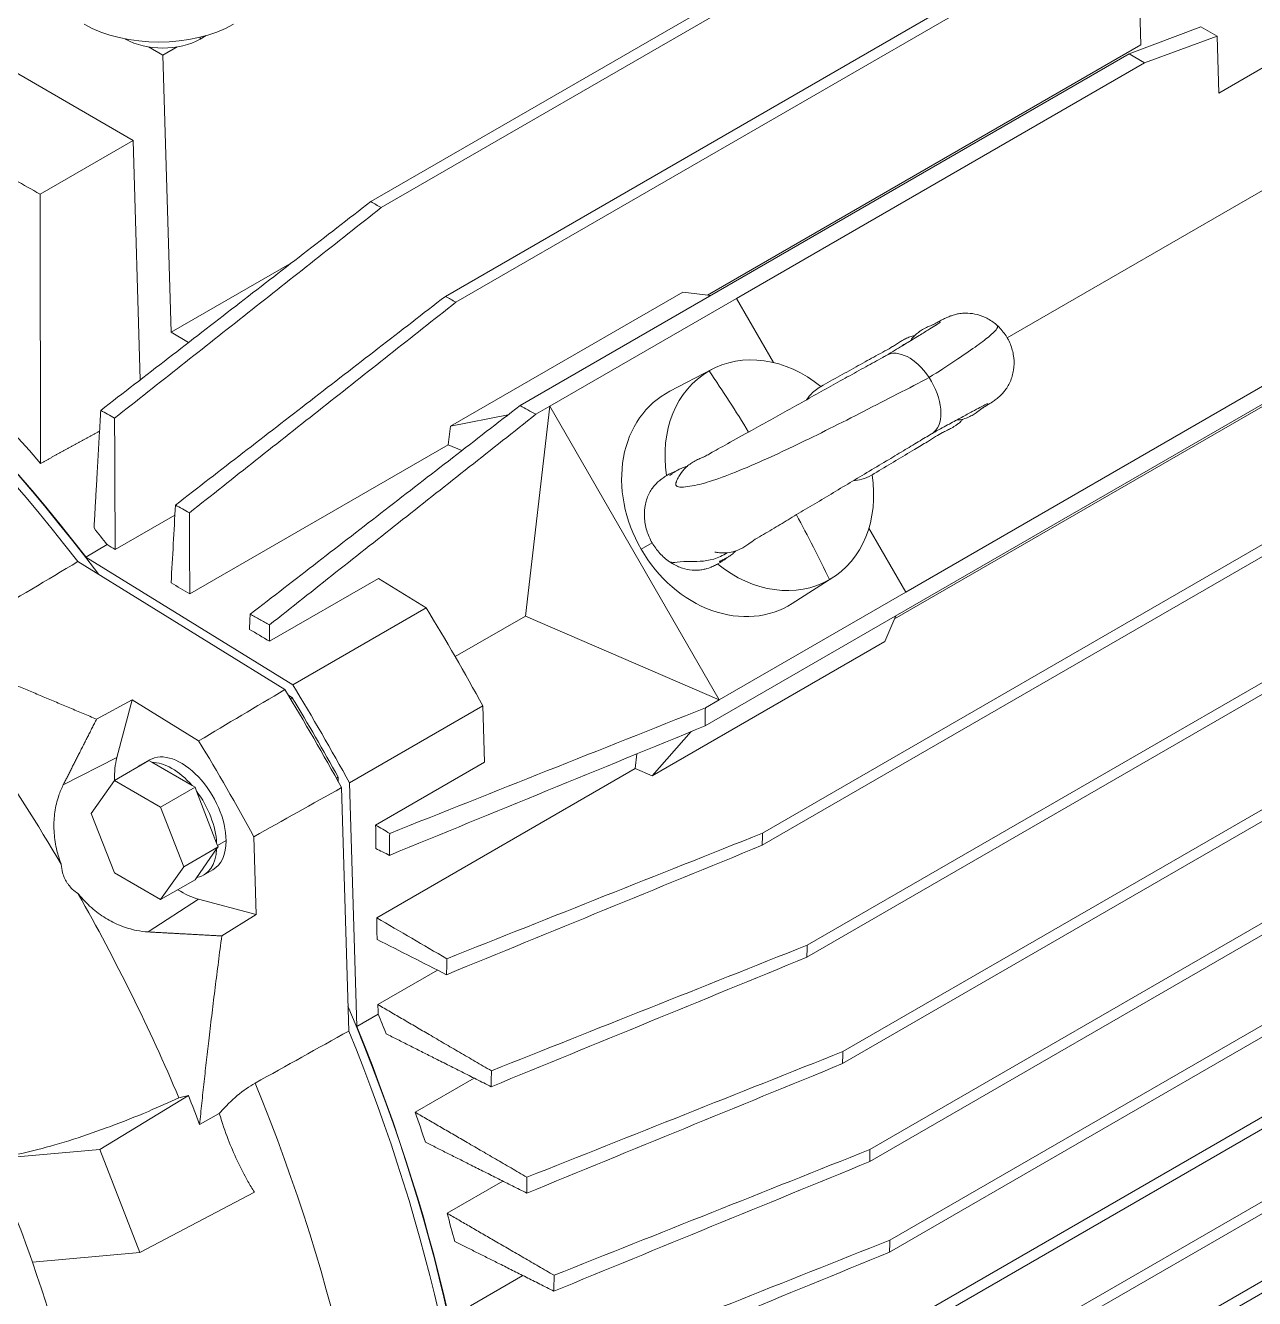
# Model space of a CAD drawing. Header units: millimetres. Extents: x -2122 to 22797, y 3569 to 89276.
# Drawn here: x 7705.9 to 8031.7, y 81955.3 to 82292.7 of the extents above; entities that cross this region are included whole.
import ezdxf

# ---------------------------------------------------------------- set-up
doc = ezdxf.new("R2010")
doc.units = ezdxf.units.MM
doc.header["$LTSCALE"] = 20
doc.layers.add('IA-TRAZ', color=8, linetype='Continuous', lineweight=5)

# ---------------------------------------------------------------- blocks, each defined once
blk = doc.blocks.new('A$C6cb7b9ed')
at = {"color": 0, "linetype": 'Continuous', "lineweight": 0, "extrusion": (2.77556e-16, 0.816497, 0.57735)}
for p, q in [((-931.66, 6409.16), (-735.29, 6295.78)), ((-583.73, 6140.59), (-137.8, 6398.04)), ((-530.47, 6176.07), (-191.06, 6372.03)), ((-568.55, 6108.98), (-122.7, 6366.39)), ((-568.5, 6112.16), (-122.76, 6369.51)), ((-672.32, 6279.53), (-525.08, 6364.54)), ((-669.55, 6277.98), (-522.35, 6362.96)), ((-213.31, 6353.85), (-533.51, 6168.98)), ((-468.23, 6321.08), (-469.19, 6353.12)), ((-652.53, 6254.44), (-491.13, 6347.62)), ((-649.75, 6252.89), (-488.39, 6346.05)), ((-556.67, 6082.48), (-110.95, 6339.81)), ((-556.72, 6079.3), (-110.91, 6336.68)), ((-471.3, 6318.7), (-452.33, 6325.9)), ((-452.33, 6325.9), (-448, 6323.4)), ((-447.55, 6308.3), (-412.19, 6328.71)), ((-737.3, 6322.6), (-737.4, 6322.66)), ((-737.3, 6322.6), (-737.3, 6322.64)), ((-715.9, 6323.54), (-717.52, 6322.6)), ((-717.52, 6323.11), (-717.52, 6322.6)), ((-448, 6323.4), (-467.21, 6316.34)), ((-447.55, 6308.3), (-448, 6323.4)), ((-727.41, 6318.36), (-731.19, 6320.54)), ((-727.41, 6318.36), (-723.63, 6320.54)), ((-583.05, 6254.78), (-468.23, 6321.08)), ((-725.23, 6244.91), (-727.41, 6318.36)), ((-632.75, 6225.49), (-471.3, 6318.7)), ((-575.39, 6253.87), (-467.21, 6316.34)), ((-467.21, 6316.34), (-471.3, 6318.7)), ((-547.22, 6054.28), (-101.52, 6311.61)), ((-547.26, 6051.11), (-101.48, 6308.48)), ((-503.62, 6243.44), (-390.55, 6308.72)), ((-735.29, 6295.78), (-759.97, 6281.52)), ((-735.29, 6295.78), (-733.4, 6232.32)), ((-540.06, 6028.31), (-94.36, 6285.63)), ((-540.09, 6025.14), (-94.33, 6282.5)), ((-725.23, 6244.91), (-693.14, 6263.44)), ((-534.8, 6001.14), (-89.07, 6258.49)), ((-534.78, 6004.31), (-89.09, 6261.63)), ((-651.2, 6219.99), (-589.59, 6255.56)), ((-589.59, 6255.56), (-582.19, 6254.68)), ((-575.39, 6253.87), (-624.89, 6225.3)), ((-565.59, 6236.9), (-575.39, 6253.87)), ((-720.58, 6242.23), (-725.23, 6244.91)), ((-531.09, 5982.08), (-85.4, 6239.4)), ((-581.8, 6235.14), (-593.07, 6229.3)), ((-531.1, 5978.92), (-85.39, 6236.25)), ((-631.31, 6169.72), (-624.89, 6225.3)), ((-628.56, 6223.18), (-624.89, 6225.3)), ((-624.89, 6225.3), (-579.97, 6147.49)), ((-651.2, 6219.99), (-635.86, 6223.08)), ((-651.76, 6215.12), (-651.2, 6219.99)), ((-528.72, 5961.05), (-83.04, 6218.37)), ((-720.27, 6175.56), (-651.76, 6215.12)), ((-651.76, 6215.12), (-648.17, 6213.56)), ((-528.73, 5957.89), (-83.03, 6215.22)), ((-528.82, 5939.94), (-80.51, 6198.77)), ((-740.05, 6187.35), (-724.22, 6196.49)), ((-528.82, 5936.79), (-80.51, 6195.62)), ((-530.47, 6176.07), (-540.27, 6193.04)), ((-742.2, 6188.63), (-747.85, 6185.36)), ((-597.74, 6189.1), (-600.66, 6187.41)), ((-747.85, 6185.36), (-692.95, 6151.45)), ((-749.97, 6184.14), (-695.07, 6150.22)), ((-699.16, 6163.03), (-670.29, 6179.7)), ((-657.6, 6171.86), (-670.29, 6179.7)), ((-549.89, 6179.89), (-560.59, 6173.05)), ((-579.97, 6147.49), (-530.47, 6176.07)), ((-657.6, 6171.86), (-692.95, 6151.45)), ((-649.94, 6158.96), (-631.31, 6169.72)), ((-579.97, 6147.49), (-631.31, 6169.72)), ((-536.11, 6162.93), (-533.17, 6169.78)), ((-536.11, 6162.93), (-597.71, 6127.36)), ((-744.97, 6142.4), (-735.52, 6147.48)), ((-739.62, 6132.19), (-735.52, 6147.48)), ((-717.94, 6136.62), (-735.52, 6147.48)), ((-693.1, 6148.06), (-694.15, 6148.71)), ((-583.64, 6145.37), (-579.97, 6147.49)), ((-642.6, 6145.88), (-677.95, 6125.47)), ((-642.15, 6130.97), (-642.6, 6145.88)), ((-597.71, 6127.36), (-587.37, 6139.09)), ((-753.8, 6125), (-739.62, 6132.19)), ((-740.26, 6126.13), (-731.14, 6131.4)), ((-733.42, 6130.16), (-730.94, 6131.59)), ((-730.37, 6130.95), (-731.14, 6131.4)), ((-719.67, 6124.77), (-730.37, 6130.95)), ((-642.15, 6130.97), (-671.02, 6114.31)), ((-601.77, 6133.19), (-602.22, 6129.31)), ((-680.93, 6125.8), (-680.96, 6127.04)), ((-602.22, 6129.31), (-670.73, 6089.75)), ((-597.71, 6127.36), (-602.22, 6129.31)), ((-740.26, 6126.13), (-746.39, 6117.42)), ((-728.02, 6119.06), (-740.26, 6126.13)), ((-728.02, 6119.06), (-718.9, 6124.33)), ((-718.9, 6124.33), (-719.67, 6124.77)), ((-718.51, 6123.33), (-718.9, 6124.33)), ((-680.07, 6124.24), (-678.16, 6059.74)), ((-677.95, 6125.47), (-676.03, 6060.97)), ((-713.16, 6109.54), (-718.51, 6123.33)), ((-746.39, 6117.42), (-740.26, 6101.64)), ((-721.89, 6103.28), (-728.02, 6119.06)), ((-712.91, 6108.89), (-710.66, 6110.19)), ((-702.67, 6090.59), (-703.29, 6111.24)), ((-721.89, 6103.28), (-712.77, 6108.54)), ((-718.51, 6100.38), (-713.16, 6107.99)), ((-712.77, 6108.54), (-713.16, 6109.54)), ((-713.16, 6107.99), (-712.77, 6108.54)), ((-728.02, 6094.57), (-721.89, 6103.28)), ((-740.26, 6101.64), (-728.02, 6094.57)), ((-718.9, 6099.83), (-718.51, 6100.38)), ((-716.62, 6101.07), (-714.14, 6102.49)), ((-728.02, 6094.57), (-718.9, 6099.83)), ((-731.29, 6086), (-717.97, 6094.69)), ((-702.67, 6090.59), (-717.97, 6094.69)), ((-702.67, 6090.59), (-711.8, 6084.94)), ((-654.59, 6075.87), (-670.41, 6066.73)), ((-670.38, 6064.23), (-676.03, 6060.97)), ((-660.53, 6038.21), (-644.89, 6047.24)), ((-720.59, 6042.66), (-744.11, 6028.38)), ((-720.59, 6042.66), (-723.17, 6042.06)), ((-712.46, 6037.86), (-717.69, 6034.95)), ((-744.11, 6028.38), (-772.62, 6025.83)), ((-733.5, 6001.04), (-744.11, 6028.38)), ((-652.1, 6011.46), (-637.33, 6019.99)), ((-703.16, 6017.03), (-733.5, 6001.04)), ((-762.01, 5998.5), (-733.5, 6001.04)), ((-645.9, 5986.88), (-631.98, 5994.92))]:
    blk.add_line(p, q, dxfattribs=at)
at = {"color": 0, "linetype": 'Continuous', "lineweight": 0}
for centre, major_axis, start_param, end_param in [((-865.3, 6034.63), (-157.42, 272.66), -1.359424, -0.212669), ((-865.3, 6034.63), (-157.5, 272.8), -1.34078, -0.230017), ((-693.57, 6133.77), (-127.89, 221.52), -1.521298, -1.445662), ((-693.57, 6133.77), (-127.89, 221.52), -1.695931, -1.620293), ((-829.94, 6055.04), (-180, 311.77), -1.612475, -1.529118), ((-865.3, 6034.63), (-178.37, 308.94), -1.604819, -1.536774), ((-890.04, 6020.34), (-179.58, 311.04), -1.611612, -1.52998), ((-725.02, 6115.62), (-8.4, 14.55), -0.091106, 0.091106), ((-722.54, 6117.04), (-8.4, 14.55), -2.356194, 0), ((-725.02, 6115.62), (-8.4, 14.55), -1.252544, -0.318252), ((-725.02, 6115.62), (-8.4, 14.55), -2.299742, -1.36545), ((-722.54, 6117.04), (8.4, -14.55), 0, 0.785398), ((-725.02, 6115.62), (8.4, -14.55), -0.205347, 0.728945), ((-865.3, 6034.63), (-157.42, 272.66), -2.356194, -1.782168), ((-865.3, 6034.63), (157.5, -272.8), 0.230017, 1.34078)]:
    blk.add_ellipse(centre, major_axis=major_axis, ratio=0.57735, start_param=start_param, end_param=end_param, dxfattribs=at)
at = {"color": 0, "linetype": 'Continuous', "lineweight": 0, "extrusion": (2.05178e-16, 3.10756e-16, -1)}
blk.add_ellipse((-867.42, 6033.4), major_axis=(-157.5, 272.8), ratio=0.57735, start_param=0.230017, end_param=1.34078, dxfattribs=at)
at = {"color": 0, "linetype": 'Continuous', "lineweight": 0, "extrusion": (1.5632e-17, 2.77556e-16, -1)}
blk.add_ellipse((-728.47, 6338), major_axis=(28, 0), ratio=0.578054, start_param=0.786007, end_param=2.355586, dxfattribs=at)
at = {"color": 0, "linetype": 'Continuous', "lineweight": 0, "extrusion": (1.33067e-16, 2.69122e-16, -1)}
blk.add_ellipse((-859.64, 6037.89), major_axis=(-157.5, 272.8), ratio=0.57735, start_param=0.320639, end_param=1.250157, dxfattribs=at)
at = {"color": 0, "linetype": 'Continuous', "lineweight": 0, "extrusion": (1.5632e-17, 1.11022e-16, -1)}
blk.add_ellipse((-727.41, 6328.34), major_axis=(14, 0), ratio=0.578934, start_param=0.786768, end_param=2.354825, dxfattribs=at)
at = {"color": 0, "linetype": 'Continuous', "lineweight": 0, "extrusion": (3.31999e-17, 2.75563e-16, -1)}
blk.add_ellipse((-566.68, 6207.03), major_axis=(-15.96, 27.65), ratio=0.816497, start_param=0, end_param=1.132906, dxfattribs=at)
at = {"color": 0, "linetype": 'Continuous', "lineweight": 0, "extrusion": (-7.95482e-17, 8.22703e-17, -1)}
blk.add_ellipse((-566.68, 6207.03), major_axis=(-15.96, 27.65), ratio=0.816497, start_param=-1.132929, end_param=0, dxfattribs=at)
at = {"color": 0, "linetype": 'Continuous', "lineweight": 0, "extrusion": (-5.92297e-17, 1.581e-16, -1)}
blk.add_ellipse((-577.68, 6200.68), major_axis=(-16.25, 28.15), ratio=0.816497, start_param=-1.570796, end_param=0.037041, dxfattribs=at)
at = {"color": 0, "linetype": 'Continuous', "lineweight": 0, "extrusion": (-1.11556e-17, 1.85856e-16, -1)}
for centre, major_axis, ratio, start_param, end_param in [((-566.68, 6207.03), (15.96, -27.65), 0.816497, -1.132908, 0), ((-929.25, 5997.7), (132.44, -229.39), 0.57735, -1.365658, -1.252336)]:
    blk.add_ellipse(centre, major_axis=major_axis, ratio=ratio, start_param=start_param, end_param=end_param, dxfattribs=at)
at = {"color": 0, "linetype": 'Continuous', "lineweight": 0, "extrusion": (2.5697e-16, 2.76559e-16, -1)}
for start_param, end_param in [(-1.819033, -1.800813), (-1.15699, -1.130833)]:
    blk.add_ellipse((-859.64, 6037.89), major_axis=(157.5, -272.8), ratio=0.57735, start_param=start_param, end_param=end_param, dxfattribs=at)
at = {"color": 0, "linetype": 'Continuous', "lineweight": 0, "extrusion": (-5.55112e-17, 9.61481e-17, -1)}
blk.add_ellipse((-577.68, 6200.68), major_axis=(16.25, -28.15), ratio=0.816497, start_param=-0.037041, end_param=1.570796, dxfattribs=at)
at = {"color": 0, "linetype": 'Continuous', "lineweight": 0, "extrusion": (-7.43708e-18, 1.23904e-16, -1)}
blk.add_ellipse((-566.68, 6207.03), major_axis=(15.96, -27.65), ratio=0.816497, start_param=0, end_param=1.132942, dxfattribs=at)
at = {"color": 0, "linetype": 'Continuous', "lineweight": 0, "extrusion": (1.65999e-17, 1.37781e-16, -1)}
blk.add_ellipse((-906.67, 6010.74), major_axis=(154.6, -267.77), ratio=0.57735, start_param=-1.824605, end_param=-1.585459, dxfattribs=at)
at = {"color": 0, "linetype": 'Continuous', "lineweight": 0, "extrusion": (5.72369e-17, 2.89441e-16, -1)}
blk.add_ellipse((-865.3, 6034.63), major_axis=(180, -311.77), ratio=0.57735, start_param=-1.612475, end_param=-1.529118, dxfattribs=at)
at = {"color": 0, "linetype": 'Continuous', "lineweight": 0, "extrusion": (-8.69853e-17, 2.06174e-16, -1)}
blk.add_ellipse((-867.42, 6033.4), major_axis=(180, -311.77), ratio=0.57735, start_param=-1.612475, end_param=-1.529118, dxfattribs=at)
at = {"color": 0, "linetype": 'Continuous', "lineweight": 0, "extrusion": (1.57104e-16, 2.83e-16, -1)}
blk.add_ellipse((-722.54, 6117.04), major_axis=(-12.5, 21.65), ratio=0.57735, start_param=-0.837647, end_param=-0.523599, dxfattribs=at)
at = {"color": 0, "linetype": 'Continuous', "lineweight": 0, "extrusion": (1.68259e-16, 9.71445e-17, -1)}
blk.add_ellipse((-722.54, 6117.04), major_axis=(-12.5, 21.65), ratio=0.57735, start_param=-2.617994, end_param=-2.303946, dxfattribs=at)
at = {"color": 0, "linetype": 'Continuous', "lineweight": 0, "extrusion": (1.84859e-16, 2.34926e-16, -1)}
blk.add_ellipse((-906.67, 6010.74), major_axis=(154.6, -267.77), ratio=0.57735, start_param=-1.556134, end_param=-1.360238, dxfattribs=at)
at = {"color": 0, "linetype": 'Continuous', "lineweight": 0, "extrusion": (8.1274e-17, 3.03319e-16, -1)}
blk.add_ellipse((-859.64, 6037.89), major_axis=(157.5, -272.8), ratio=0.57735, start_param=-1.34078, end_param=-1.32256, dxfattribs=at)
at = {"color": 0, "linetype": 'Continuous', "lineweight": 0, "extrusion": (1.01592e-16, 3.79148e-16, -1)}
blk.add_ellipse((-867.42, 6033.4), major_axis=(157.5, -272.8), ratio=0.57735, start_param=-1.34078, end_param=-0.785398, dxfattribs=at)
at = {"color": 0, "linetype": 'Continuous', "lineweight": 0, "extrusion": (-1.79415e-16, 8.87111e-17, -1)}
blk.add_ellipse((-891.59, 6019.44), major_axis=(157.05, -272.02), ratio=0.57735, start_param=-1.341538, end_param=-0.785398, dxfattribs=at)
at = {"color": 0, "linetype": 'Continuous', "lineweight": 0, "extrusion": (1.39932e-16, 1.77359e-16, -1)}
blk.add_ellipse((-25.69, 6418.69), major_axis=(-70.47, 951.04), ratio=0.803518, start_param=-1.92588, end_param=-1.917058, dxfattribs=at)
at = {"color": 0, "linetype": 'Continuous', "lineweight": 0, "extrusion": (-1.48742e-17, 2.47807e-16, -1)}
blk.add_ellipse((-859.64, 6037.89), major_axis=(157.5, -272.8), ratio=0.57735, start_param=-1.250157, end_param=-1.222612, dxfattribs=at)
at = {"color": 0, "linetype": 'Continuous', "lineweight": 0, "extrusion": (2.29215e-16, 3.24633e-16, -1)}
blk.add_ellipse((-929.25, 5997.7), major_axis=(132.44, -229.39), ratio=0.57735, start_param=-1.252336, end_param=-0.785398, dxfattribs=at)
at = {"color": 0, "linetype": 'Continuous', "lineweight": 0}
for points, weights, degree in [([(-955.53, 6394.42), (-858.96, 6337.25), (-759.97, 6281.52)], [1.0038152068, 1.07308956868, 1.0038152068], 2), ([(-759.97, 6281.52), (-759.9, 6241.97), (-759.81, 6210.17)], [1.00576743726, 1.09304285945, 1.17082869089], 2), ([(-745.66, 6193.06), (-744.82, 6207.84), (-743.88, 6224.22)], [1.11601558112, 1.07922545508, 1.04018367632], 2), ([(-740.21, 6222.15), (-740.14, 6203.84), (-740.05, 6187.35)], [1.0334743964, 1.07136824385, 1.10639982449], 2), ([(-759.81, 6210.17), (-754.6, 6213.02), (-749.4, 6215.86), (-744.2, 6218.71)], [1, 0.9999997332, 0.999999622753, 0.99999966866], 3), ([(-795.84, 6164.37), (-772.19, 6153.68), (-744.97, 6142.4)], [1.00351977488, 1.0187382128, 1.02498660572], 2), ([(-693.1, 6148.06), (-693.35, 6147.93), (-693.6, 6147.8)], [1.00000000089, 1.00000000113, 1.00000000126], 2), ([(-753.8, 6125), (-749.54, 6133.43), (-744.97, 6142.4)], [1.00284550647, 1.00394529039, 1.00394176556], 2), ([(-680.96, 6127.04), (-681.2, 6126.89), (-681.44, 6126.73)], [1.00000000052, 1.00000000067, 1.00000000074], 2), ([(-711.8, 6084.94), (-721.85, 6085.48), (-731.29, 6086)], [1.00394176556, 1.00394529039, 1.00284550647], 2), ([(-711.8, 6084.94), (-715.27, 6058.55), (-717.69, 6034.95)], [1.02497672409, 1.01932562657, 1.00634202249], 2), ([(-670.41, 6066.73), (-656.18, 6058.41), (-640.35, 6049.19)], [1.1063998245, 1.07136824386, 1.03347439642], 2), ([(-640.39, 6044.98), (-655.05, 6052.35), (-668.27, 6059.01)], [1.04018367632, 1.07922545509, 1.11601558114], 2), ([(-660.53, 6038.21), (-646.53, 6030.06), (-630.91, 6020.99)], [1.1168399849, 1.07781489641, 1.03628107644], 2), ([(-630.94, 6016.78), (-645.09, 6023.88), (-657.85, 6030.29)], [1.04274625989, 1.08437780775, 1.12419440465], 2), ([(-652.1, 6011.46), (-638.69, 6003.68), (-623.74, 5995.01)], [1.12417338923, 1.08258497217, 1.03898421094], 2), ([(-623.77, 5990.81), (-637.6, 5997.73), (-650.06, 6003.98)], [1.04517721408, 1.08966734277, 1.13271759528], 2)]:
    blk.add_rational_spline(points, weights, degree=degree, dxfattribs=at)
for points, knots in [([(-743.88, 6224.22), (-731.95, 6233.44), (-720.03, 6242.65), (-696.17, 6261.09), (-684.25, 6270.31), (-672.32, 6279.53)], [0, 0, 0, 0, 5.106701, 5.106701, 10.213402, 10.213402, 10.213402, 10.213402]), ([(-669.55, 6277.98), (-681.32, 6268.67), (-693.1, 6259.37), (-716.66, 6240.76), (-728.43, 6231.46), (-740.21, 6222.15)], [0.00001, 0.00001, 0.00001, 0.00001, 5.105834, 5.105834, 10.211749, 10.211749, 10.211749, 10.211749]), ([(-724.08, 6199.13), (-712.15, 6208.35), (-700.23, 6217.57), (-676.38, 6236), (-664.46, 6245.22), (-652.53, 6254.44)], [0, 0, 0, 0, 5.105793, 5.105793, 10.211586, 10.211586, 10.211586, 10.211586]), ([(-649.75, 6252.89), (-661.52, 6243.59), (-673.3, 6234.28), (-696.85, 6215.68), (-708.62, 6206.37), (-720.4, 6197.07)], [0.00001, 0.00001, 0.00001, 0.00001, 5.104776, 5.104776, 10.209631, 10.209631, 10.209631, 10.209631]), ([(-529.25, 6242.68), (-529.17, 6242.81), (-529.08, 6242.93), (-528.72, 6243.42), (-528.43, 6243.77), (-527.81, 6244.38), (-527.5, 6244.65), (-526.92, 6245.09), (-526.66, 6245.28), (-525.94, 6245.73), (-525.46, 6245.98), (-524.65, 6246.37), (-524.29, 6246.52), (-523.87, 6246.69), (-523.75, 6246.73), (-523.47, 6246.85), (-523.34, 6246.89), (-523.25, 6246.93), (-523.21, 6246.95), (-523.07, 6247.02), (-522.98, 6247.06), (-522.71, 6247.22), (-522.53, 6247.33), (-521.89, 6247.7), (-521.46, 6247.93), (-520.68, 6248.34), (-520.29, 6248.53), (-519.72, 6248.78), (-519.53, 6248.87), (-519.2, 6249), (-519.04, 6249.07), (-518.6, 6249.25), (-518.32, 6249.35), (-517.75, 6249.53), (-517.54, 6249.59), (-516.98, 6249.73), (-516.61, 6249.8), (-515.73, 6249.93), (-515.22, 6249.97), (-513.88, 6249.99), (-513.05, 6249.91), (-511.27, 6249.56), (-510.32, 6249.24), (-508.49, 6248.38), (-507.59, 6247.81), (-506.64, 6247.04), (-506.51, 6246.92), (-506.37, 6246.8)], [15.29458, 15.29458, 15.29458, 15.29458, 15.763051, 15.763051, 17.188121, 17.188121, 18.42154, 18.42154, 19.373916, 19.373916, 21.0037, 21.0037, 22.424601, 22.424601, 23.056992, 23.056992, 24.17791, 24.17791, 25.090136, 25.090136, 27.826829, 27.826829, 30.240636, 30.240636, 32.978429, 32.978429, 36.183873, 36.183873, 38.535667, 38.535667, 40.64531, 40.64531, 42.541934, 42.541934, 43.421855, 43.421855, 44.700296, 44.700296, 46.295892, 46.295892, 48.820568, 48.820568, 51.788014, 51.788014, 54.927116, 54.927116, 55.463419, 55.463419, 55.463419, 55.463419]), ([(-535.68, 6238.79), (-534.17, 6239.66), (-532.76, 6240.52), (-529.97, 6242.24), (-528.58, 6243.09), (-526.36, 6244.44), (-525.47, 6244.98), (-523.97, 6245.92), (-523.33, 6246.32), (-522.25, 6247.01), (-521.81, 6247.29), (-521.43, 6247.54), (-521.36, 6247.59), (-521.36, 6247.59)], [0, 0, 0, 0, 6.619753, 6.619753, 13.717399, 13.717399, 19.708486, 19.708486, 25.252616, 25.252616, 31.087261, 31.087261, 34.139641, 34.139641, 34.139641, 34.139641]), ([(-524.36, 6232.95), (-521.8, 6234.43), (-517.33, 6237.51), (-511.94, 6241.08), (-508.3, 6243.84), (-506.38, 6245.69), (-506.11, 6246.49), (-506.33, 6246.76), (-506.37, 6246.8)], [0, 0, 0, 0, 0.0292678, 0.0579911, 0.0856446, 0.1118316, 0.1363053, 0.1412949, 0.1412949, 0.1412949, 0.1412949]), ([(-506.37, 6246.8), (-505.55, 6246.07), (-504.81, 6245.23), (-503.56, 6243.41), (-503.04, 6242.42), (-502.28, 6240.35), (-502.02, 6239.26), (-501.78, 6237.07), (-501.8, 6235.96), (-502.13, 6233.82), (-502.43, 6232.77), (-503.27, 6230.87), (-503.82, 6229.99), (-504.65, 6228.95), (-504.9, 6228.68), (-505.43, 6228.13), (-505.71, 6227.88), (-506.08, 6227.56), (-506.22, 6227.45), (-506.53, 6227.2), (-506.67, 6227.1), (-507.08, 6226.8), (-507.44, 6226.54), (-508.33, 6225.94), (-508.99, 6225.53), (-509.85, 6225.05), (-510.01, 6224.95), (-510.21, 6224.83), (-510.26, 6224.79), (-510.37, 6224.72), (-510.4, 6224.7), (-510.51, 6224.61), (-510.56, 6224.57), (-510.73, 6224.44), (-510.87, 6224.33), (-511.21, 6224.06), (-511.44, 6223.89), (-511.97, 6223.51), (-512.3, 6223.28), (-513.03, 6222.84), (-513.44, 6222.62), (-514.32, 6222.22), (-514.79, 6222.05), (-515.84, 6221.76), (-516.41, 6221.67), (-517.02, 6221.63), (-517.05, 6221.62), (-517.09, 6221.62)], [0, 0, 0, 0, 3.310102, 3.310102, 6.622862, 6.622862, 9.929903, 9.929903, 13.224443, 13.224443, 16.454637, 16.454637, 19.554046, 19.554046, 20.826576, 20.826576, 22.490303, 22.490303, 23.848951, 23.848951, 26.25404, 26.25404, 29.935625, 29.935625, 34.122652, 34.122652, 37.394402, 37.394402, 38.96825, 38.96825, 40.14876, 40.14876, 40.750182, 40.750182, 41.66397, 41.66397, 42.739023, 42.739023, 44.017461, 44.017461, 45.408612, 45.408612, 46.909435, 46.909435, 48.718802, 48.718802, 48.833106, 48.833106, 48.833106, 48.833106]), ([(-553.1, 6230.5), (-551.39, 6231.46), (-549.68, 6232.41), (-546.34, 6234.27), (-544.7, 6235.19), (-541.51, 6236.97), (-539.94, 6237.84), (-536.79, 6239.55), (-535.14, 6240.41), (-533.69, 6241.31), (-533.36, 6241.53), (-532.67, 6241.99), (-532.3, 6242.23), (-531.65, 6242.64), (-531.39, 6242.79), (-530.78, 6243.13), (-530.4, 6243.32), (-529.63, 6243.64), (-529.23, 6243.77), (-528.61, 6243.94), (-528.39, 6243.99), (-528.17, 6244.03)], [0, 0, 0, 0, 5.919619, 5.919619, 11.83065, 11.83065, 17.759307, 17.759307, 24.138081, 24.138081, 25.925596, 25.925596, 27.596911, 27.596911, 28.527361, 28.527361, 29.769815, 29.769815, 31.037158, 31.037158, 31.74695, 31.74695, 31.74695, 31.74695]), ([(-591.33, 6205.32), (-591.29, 6205.42), (-591.25, 6205.52), (-591.13, 6205.78), (-591.06, 6205.94), (-590.79, 6206.48), (-590.58, 6206.85), (-589.9, 6207.91), (-589.36, 6208.56), (-588.42, 6209.44), (-588.07, 6209.73), (-587.4, 6210.21), (-587.08, 6210.41), (-586.51, 6210.75), (-586.25, 6210.89), (-585.59, 6211.22), (-585.19, 6211.4), (-584.57, 6211.67), (-584.33, 6211.77), (-583.91, 6211.96), (-583.72, 6212.05), (-583.13, 6212.35), (-582.71, 6212.58), (-581.66, 6213.18), (-580.98, 6213.58), (-579.45, 6214.46), (-578.63, 6214.92), (-575.77, 6216.5), (-573.64, 6217.65), (-569.76, 6219.82), (-568.05, 6220.78), (-564.66, 6222.66), (-562.98, 6223.6), (-559.58, 6225.49), (-557.86, 6226.45), (-554.42, 6228.37), (-552.71, 6229.32), (-549.32, 6231.21), (-547.65, 6232.15), (-544.35, 6233.99), (-542.71, 6234.9), (-539.56, 6236.62), (-538.04, 6237.45), (-536.31, 6238.43), (-535.99, 6238.61), (-535.68, 6238.79)], [0, 0, 0, 0, 0.329644, 0.329644, 0.858539, 0.858539, 2.132289, 2.132289, 4.667678, 4.667678, 6.009243, 6.009243, 7.139157, 7.139157, 8.048937, 8.048937, 9.567797, 9.567797, 10.887549, 10.887549, 12.387348, 12.387348, 14.678742, 14.678742, 17.707196, 17.707196, 21.090738, 21.090738, 29.349622, 29.349622, 35.501897, 35.501897, 41.33151, 41.33151, 47.236629, 47.236629, 53.131554, 53.131554, 59.038016, 59.038016, 65.0211, 65.0211, 70.980611, 70.980611, 72.363356, 72.363356, 72.363356, 72.363356]), ([(-591.33, 6205.32), (-591.52, 6204.86), (-591.58, 6203.67), (-587.61, 6203.98), (-582.53, 6205.25), (-575.53, 6207.82), (-567.66, 6211.23), (-559.18, 6215.2), (-550.55, 6219.45), (-541.5, 6224.01), (-532.58, 6228.7), (-526.92, 6231.48), (-524.36, 6232.95)], [0.755986, 0.755986, 0.755986, 0.755986, 0.7662625, 0.7875653, 0.8104083, 0.8356721, 0.8636947, 0.8881684, 0.9143554, 0.9420089, 0.9707322, 1, 1, 1, 1]), ([(-524.36, 6232.95), (-520.71, 6227.45), (-520.13, 6220.95), (-523.27, 6218.27), (-523.47, 6218.12), (-523.69, 6218)], [0.5, 0.5, 0.5, 0.5, 0.75, 0.75, 0.7665685, 0.7665685, 0.7665685, 0.7665685]), ([(-553.1, 6230.5), (-554.12, 6229.94), (-555.03, 6229.18), (-556.18, 6227.9), (-556.51, 6227.48), (-556.82, 6227.03)], [-1.9328366, -1.9328366, -1.9328366, -1.9328366, -1.4689224, -1.4689224, -1.2644276, -1.2644276, -1.2644276, -1.2644276]), ([(-704.27, 6170.19), (-692.35, 6179.41), (-680.43, 6188.62), (-656.59, 6207.06), (-644.67, 6216.27), (-632.75, 6225.49)], [0, 0, 0, 0, 5.104511, 5.104511, 10.209022, 10.209022, 10.209022, 10.209022]), ([(-508.89, 6226), (-508.89, 6226), (-508.92, 6225.99), (-509.09, 6225.9), (-509.31, 6225.79), (-509.93, 6225.48), (-510.36, 6225.26), (-511.44, 6224.69), (-512.12, 6224.33), (-513.72, 6223.46), (-514.67, 6222.94), (-516.73, 6221.82), (-517.83, 6221.22), (-520.21, 6219.93), (-521.51, 6219.24), (-523.12, 6218.32), (-523.4, 6218.16), (-523.69, 6218)], [16.830975, 16.830975, 16.830975, 16.830975, 18.794139, 18.794139, 22.607872, 22.607872, 27.115287, 27.115287, 32.481286, 32.481286, 38.368293, 38.368293, 43.833583, 43.833583, 49.803576, 49.803576, 51.046622, 51.046622, 51.046622, 51.046622]), ([(-628.56, 6223.18), (-640.33, 6213.87), (-652.1, 6204.57), (-675.65, 6185.96), (-687.42, 6176.66), (-699.19, 6167.36)], [0.000015, 0.000015, 0.000015, 0.000015, 5.103374, 5.103374, 10.206878, 10.206878, 10.206878, 10.206878]), ([(-515.38, 6221.89), (-515.55, 6221.69), (-515.73, 6221.5), (-516.17, 6221.07), (-516.44, 6220.83), (-516.96, 6220.43), (-517.2, 6220.26), (-517.86, 6219.83), (-518.29, 6219.58), (-519.04, 6219.19), (-519.37, 6219.02), (-520.08, 6218.67), (-520.44, 6218.49), (-521.32, 6218.03), (-521.94, 6217.66), (-523.31, 6216.83), (-524.05, 6216.37), (-525.9, 6215.23), (-527.05, 6214.54), (-529.81, 6212.88), (-531.45, 6211.9), (-534.8, 6209.91), (-536.5, 6208.88), (-538.68, 6207.59), (-539.13, 6207.31), (-539.58, 6207.04)], [1.73926, 1.73926, 1.73926, 1.73926, 2.546763, 2.546763, 3.621973, 3.621973, 4.511715, 4.511715, 6.00999, 6.00999, 7.382182, 7.382182, 9.183333, 9.183333, 12.146188, 12.146188, 15.206687, 15.206687, 19.67622, 19.67622, 25.796667, 25.796667, 31.872931, 31.872931, 33.468923, 33.468923, 33.468923, 33.468923]), ([(-523.69, 6218), (-524.8, 6217.35), (-525.98, 6216.65), (-528.47, 6215.14), (-529.8, 6214.32), (-532.63, 6212.62), (-534.13, 6211.72), (-537.35, 6209.8), (-539.08, 6208.77), (-542.5, 6206.73), (-544.2, 6205.71), (-547.58, 6203.69), (-549.28, 6202.67), (-552.61, 6200.68), (-554.26, 6199.7), (-557.49, 6197.76), (-559.09, 6196.81), (-562.08, 6195.01), (-563.48, 6194.16), (-566.39, 6192.4), (-568, 6191.48), (-570.17, 6190.22), (-570.73, 6189.87), (-571.56, 6189.26), (-571.82, 6189.06), (-572.44, 6188.62), (-572.79, 6188.37), (-573.53, 6187.91), (-573.92, 6187.69), (-574.8, 6187.26), (-575.31, 6187.05), (-576.49, 6186.69), (-577.18, 6186.55), (-578.31, 6186.44), (-578.75, 6186.43), (-579.66, 6186.46), (-580.14, 6186.5), (-580.73, 6186.59), (-580.87, 6186.61), (-581.01, 6186.63), (-581.03, 6186.63), (-581.06, 6186.64), (-581.08, 6186.64), (-581.1, 6186.65), (-581.11, 6186.65), (-581.12, 6186.65), (-581.12, 6186.65), (-581.12, 6186.65)], [0, 0, 0, 0, 4.90747, 4.90747, 10.048936, 10.048936, 15.565449, 15.565449, 21.674358, 21.674358, 27.598531, 27.598531, 33.512861, 33.512861, 39.40032, 39.40032, 45.34724, 45.34724, 51.029797, 51.029797, 57.390805, 57.390805, 61.742447, 61.742447, 63.22257, 63.22257, 64.648767, 64.648767, 65.987313, 65.987313, 67.605854, 67.605854, 69.719416, 69.719416, 71.044011, 71.044011, 72.46361, 72.46361, 72.870927, 72.870927, 72.95309, 72.95309, 73.014651, 73.014651, 73.076419, 73.076419, 73.136214, 73.136214, 73.136214, 73.136214]), ([(-593.02, 6207.02), (-593.02, 6207.02), (-593.01, 6207.02), (-592.97, 6207.05), (-592.92, 6207.09), (-592.76, 6207.21), (-592.62, 6207.31), (-592.27, 6207.57), (-592.06, 6207.72), (-591.59, 6208.03), (-591.32, 6208.19), (-590.72, 6208.53), (-590.38, 6208.7), (-589.59, 6209.04), (-589.13, 6209.2), (-588.61, 6209.35), (-588.54, 6209.36), (-588.48, 6209.38)], [23.679012, 23.679012, 23.679012, 23.679012, 24.08088, 24.08088, 24.806694, 24.806694, 25.817259, 25.817259, 26.804823, 26.804823, 27.809554, 27.809554, 28.943968, 28.943968, 30.392245, 30.392245, 30.596315, 30.596315, 30.596315, 30.596315]), ([(-593.16, 6184.12), (-594.09, 6184.75), (-594.95, 6185.5), (-596.49, 6187.18), (-597.17, 6188.12), (-598.34, 6190.15), (-598.82, 6191.26), (-599.51, 6193.53), (-599.72, 6194.73), (-599.85, 6197.07), (-599.77, 6198.24), (-599.3, 6200.42), (-598.93, 6201.46), (-598.2, 6202.82), (-597.94, 6203.24), (-597.46, 6203.91), (-597.24, 6204.19), (-596.73, 6204.76), (-596.45, 6205.04), (-596.03, 6205.41), (-595.87, 6205.54), (-595.5, 6205.84), (-595.32, 6205.98), (-594.82, 6206.34), (-594.52, 6206.55), (-594.19, 6206.77)], [0, 0, 0, 0, 3.376342, 3.376342, 6.833565, 6.833565, 10.396372, 10.396372, 13.978768, 13.978768, 17.451135, 17.451135, 20.712187, 20.712187, 22.21001, 22.21001, 23.38179, 23.38179, 24.99974, 24.99974, 26.351661, 26.351661, 28.616288, 28.616288, 32.698099, 32.698099, 32.698099, 32.698099]), ([(-593.12, 6207.04), (-593.12, 6207.04), (-593.12, 6207.04), (-593.12, 6207.04), (-593.02, 6207.08), (-592.88, 6207.14), (-592.85, 6207.15), (-592.82, 6207.16)], [13.595313, 13.595313, 13.595313, 13.595313, 13.693677, 13.693677, 15.922144, 15.922144, 16.676676, 16.676676, 16.676676, 16.676676]), ([(-591.46, 6205.01), (-591.46, 6205.01), (-591.46, 6205.01), (-591.46, 6205.01), (-591.46, 6205.02), (-591.45, 6205.03), (-591.45, 6205.04), (-591.44, 6205.06), (-591.43, 6205.07), (-591.41, 6205.12), (-591.4, 6205.16), (-591.37, 6205.24), (-591.35, 6205.28), (-591.33, 6205.32)], [3.1585386, 3.1585386, 3.1585386, 3.1585386, 3.1588131, 3.1588131, 3.2326559, 3.2326559, 3.3061785, 3.3061785, 3.3795697, 3.3795697, 3.5273562, 3.5273562, 3.6783012, 3.6783012, 3.6783012, 3.6783012]), ([(-593.16, 6184.12), (-592.93, 6183.96), (-591.92, 6183.81), (-588.84, 6184.39), (-582.6, 6183.98), (-579.01, 6185.76), (-577.88, 6186.48)], [0.64266712, 0.64266712, 0.64266712, 0.64266712, 0.66649952, 0.69222364, 0.71938108, 0.73267626, 0.73267626, 0.73267626, 0.73267626]), ([(-575.57, 6186.98), (-575.68, 6186.86), (-575.79, 6186.75), (-576.21, 6186.35), (-576.54, 6186.08), (-577.15, 6185.64), (-577.43, 6185.45), (-577.92, 6185.15), (-578.14, 6185.03), (-578.7, 6184.74), (-579.03, 6184.59), (-579.5, 6184.38), (-579.67, 6184.31), (-579.87, 6184.23), (-579.91, 6184.21), (-579.91, 6184.21)], [30.574815, 30.574815, 30.574815, 30.574815, 31.048611, 31.048611, 32.318681, 32.318681, 33.326042, 33.326042, 34.112486, 34.112486, 35.423798, 35.423798, 36.472408, 36.472408, 37.371882, 37.371882, 37.371882, 37.371882]), ([(-579.63, 6184.33), (-579.7, 6184.28), (-579.78, 6184.22), (-579.87, 6184.15), (-579.89, 6184.13), (-579.89, 6184.13)], [44.408465, 44.408465, 44.408465, 44.408465, 46.160322, 46.160322, 47.496861, 47.496861, 47.496861, 47.496861]), ([(-580.65, 6183.35), (-581.04, 6183.16), (-581.38, 6182.99), (-582.13, 6182.67), (-582.49, 6182.5), (-583.51, 6182.2), (-583.86, 6182.11), (-584.63, 6181.96), (-585.05, 6181.91), (-586.02, 6181.84), (-586.59, 6181.84), (-588.01, 6181.97), (-588.86, 6182.14), (-590.62, 6182.7), (-591.53, 6183.12), (-592.65, 6183.78), (-592.91, 6183.95), (-593.16, 6184.12)], [0, 0, 0, 0, 4.418523, 4.418523, 8.079852, 8.079852, 9.492718, 9.492718, 10.852176, 10.852176, 12.597266, 12.597266, 15.190629, 15.190629, 18.17589, 18.17589, 19.094825, 19.094825, 19.094825, 19.094825]), ([(-699.19, 6167.36), (-700.04, 6167.83), (-700.89, 6168.3), (-702.58, 6169.25), (-703.43, 6169.72), (-704.27, 6170.19)], [-0.7037968, -0.7037968, -0.7037968, -0.7037968, -0.3511148, -0.3511148, 0, 0, 0, 0]), ([(-667.3, 6112.12), (-653.35, 6117.66), (-639.41, 6123.2), (-611.53, 6134.29), (-597.58, 6139.83), (-583.64, 6145.37)], [0, 0, 0, 0, 5.10353, 5.10353, 10.20706, 10.20706, 10.20706, 10.20706]), ([(-583.73, 6140.59), (-597.67, 6134.87), (-611.62, 6129.16), (-639.5, 6117.73), (-653.44, 6112.01), (-667.38, 6106.29)], [0.000009, 0.000009, 0.000009, 0.000009, 5.104429, 5.104429, 10.208927, 10.208927, 10.208927, 10.208927]), ([(-754.35, 6103.91), (-754.37, 6103.97), (-754.39, 6104.03), (-754.99, 6105.58), (-755.44, 6107.14), (-756.07, 6110.26), (-756.24, 6111.84), (-756.33, 6114.9), (-756.24, 6116.38), (-755.84, 6119.23), (-755.49, 6120.7), (-754.68, 6123.11), (-754.27, 6124.07), (-753.8, 6125)], [4.228559, 4.228559, 4.228559, 4.228559, 4.245739, 4.245739, 4.707181, 4.707181, 5.168622, 5.168622, 5.630063, 5.630063, 6.114696, 6.114696, 6.456351, 6.456351, 6.456351, 6.456351]), ([(-667.38, 6106.29), (-667.37, 6107.26), (-667.35, 6108.23), (-667.32, 6110.17), (-667.31, 6111.14), (-667.3, 6112.12)], [-0.7037957, -0.7037957, -0.7037957, -0.7037957, -0.3526809, -0.3526809, 0, 0, 0, 0]), ([(-652.17, 6078.89), (-638.22, 6084.44), (-624.28, 6089.98), (-596.39, 6101.07), (-582.45, 6106.62), (-568.5, 6112.16)], [0, 0, 0, 0, 5.10487, 5.10487, 10.20974, 10.20974, 10.20974, 10.20974]), ([(-568.55, 6108.98), (-582.5, 6103.26), (-596.44, 6097.55), (-624.33, 6086.11), (-638.28, 6080.39), (-652.22, 6074.67)], [0.000005, 0.000005, 0.000005, 0.000005, 5.105751, 5.105751, 10.211537, 10.211537, 10.211537, 10.211537]), ([(-754.35, 6103.91), (-754.31, 6103.16), (-754.19, 6102.42), (-753.86, 6101.25), (-753.71, 6100.83), (-753.43, 6100.18), (-753.31, 6099.94), (-753.09, 6099.51), (-752.97, 6099.32), (-752.71, 6098.9), (-752.56, 6098.68), (-752.1, 6098.08), (-751.78, 6097.71), (-750.94, 6096.88), (-750.4, 6096.44), (-749.82, 6096.06)], [8.0773622, 8.0773622, 8.0773622, 8.0773622, 8.3110606, 8.3110606, 8.4488105, 8.4488105, 8.5292865, 8.5292865, 8.5974234, 8.5974234, 8.6796795, 8.6796795, 8.8291137, 8.8291137, 9.04265, 9.04265, 9.04265, 9.04265]), ([(-731.29, 6086), (-732.32, 6086.05), (-733.36, 6086.19), (-735.85, 6086.68), (-737.29, 6087.12), (-739.97, 6088.19), (-741.3, 6088.86), (-743.9, 6090.46), (-745.18, 6091.4), (-747.57, 6093.51), (-748.69, 6094.68), (-749.74, 6095.97), (-749.78, 6096.02), (-749.82, 6096.06)], [1.112245, 1.112245, 1.112245, 1.112245, 1.4539, 1.4539, 1.938533, 1.938533, 2.399975, 2.399975, 2.861416, 2.861416, 3.322857, 3.322857, 3.340038, 3.340038, 3.340038, 3.340038]), ([(-640.35, 6049.19), (-626.4, 6054.74), (-612.46, 6060.28), (-584.57, 6071.38), (-570.62, 6076.93), (-556.67, 6082.48)], [0, 0, 0, 0, 5.105932, 5.105932, 10.211863, 10.211863, 10.211863, 10.211863]), ([(-556.72, 6079.3), (-570.67, 6073.58), (-584.61, 6067.86), (-612.5, 6056.42), (-626.45, 6050.7), (-640.39, 6044.98)], [0.000005, 0.000005, 0.000005, 0.000005, 5.106654, 5.106654, 10.213348, 10.213348, 10.213348, 10.213348]), ([(-630.91, 6020.99), (-616.96, 6026.54), (-603.01, 6032.09), (-575.12, 6043.18), (-561.17, 6048.73), (-547.22, 6054.28)], [0, 0, 0, 0, 5.106769, 5.106769, 10.213538, 10.213538, 10.213538, 10.213538]), ([(-547.26, 6051.11), (-561.21, 6045.39), (-575.16, 6039.67), (-603.05, 6028.23), (-617, 6022.5), (-630.94, 6016.78)], [0.000006, 0.000006, 0.000006, 0.000006, 5.10734, 5.10734, 10.214723, 10.214723, 10.214723, 10.214723]), ([(-702.96, 6045.93), (-704.47, 6045.08), (-706.11, 6043.96), (-709.27, 6041.29), (-710.8, 6039.76), (-712.24, 6038.12), (-712.35, 6037.99), (-712.46, 6037.86)], [-16.795165, -16.795165, -16.795165, -16.795165, -16.16989, -16.16989, -15.544615, -15.544615, -15.49217, -15.49217, -15.49217, -15.49217]), ([(-723.17, 6042.06), (-725.72, 6040.87), (-728.47, 6039.64), (-734.67, 6037.01), (-738.12, 6035.65), (-744.41, 6033.31), (-747.82, 6032.13), (-754.46, 6030.01), (-757.69, 6029.08), (-763.35, 6027.62), (-766.3, 6026.94), (-770.28, 6026.2), (-771.48, 6026), (-772.62, 6025.83)], [2.219842, 2.219842, 2.219842, 2.219842, 3.054057, 3.054057, 4.07196, 4.07196, 5.090509, 5.090509, 6.109058, 6.109058, 7.129108, 7.129108, 7.594883, 7.594883, 7.594883, 7.594883]), ([(-703.16, 6017.03), (-703.75, 6017.95), (-704.32, 6018.9), (-706.92, 6023.47), (-708.68, 6027.34), (-710.1, 6030.98), (-710.93, 6033.13), (-711.74, 6035.45), (-712.46, 6037.86)], [12.832413, 12.832413, 12.832413, 12.832413, 13.156432, 13.156432, 14.35477, 14.35477, 14.35477, 15.064933, 15.064933, 15.064933, 15.064933]), ([(-623.74, 5995.01), (-609.8, 6000.56), (-595.85, 6006.11), (-567.95, 6017.21), (-554, 6022.76), (-540.06, 6028.31)], [0, 0, 0, 0, 5.107404, 5.107404, 10.214808, 10.214808, 10.214808, 10.214808]), ([(-540.09, 6025.14), (-554.03, 6019.42), (-567.98, 6013.7), (-595.88, 6002.26), (-609.82, 5996.53), (-623.77, 5990.81)], [0.000006, 0.000006, 0.000006, 0.000006, 5.107832, 5.107832, 10.21571, 10.21571, 10.21571, 10.21571]), ([(-618.47, 5970.99), (-604.52, 5976.55), (-590.57, 5982.1), (-562.67, 5993.21), (-548.72, 5998.76), (-534.78, 6004.31)], [0, 0, 0, 0, 5.107914, 5.107914, 10.215827, 10.215827, 10.215827, 10.215827]), ([(-534.8, 6001.14), (-548.75, 5995.42), (-562.7, 5989.7), (-590.59, 5978.25), (-604.54, 5972.53), (-618.49, 5966.81)], [0.000006, 0.000006, 0.000006, 0.000006, 5.10817, 5.10817, 10.216389, 10.216389, 10.216389, 10.216389])]:
    blk.add_open_spline(points, degree=3, knots=knots, dxfattribs=at)
for points in [[(-672.32, 6279.53), (-671.4, 6279.01), (-670.47, 6278.49), (-669.55, 6277.98)], [(-652.53, 6254.44), (-651.6, 6253.92), (-650.68, 6253.41), (-649.75, 6252.89)], [(-529.21, 6242.74), (-530.05, 6242.32), (-530.83, 6241.83), (-531.54, 6241.28)], [(-535.68, 6238.79), (-532.65, 6240.54), (-527.76, 6238.09), (-524.36, 6232.95)], [(-632.75, 6225.49), (-631.35, 6224.72), (-629.96, 6223.95), (-628.56, 6223.18)], [(-740.21, 6222.15), (-741.44, 6222.84), (-742.66, 6223.53), (-743.88, 6224.22)], [(-591.42, 6208.13), (-592.28, 6207.82), (-593.11, 6207.43), (-593.89, 6206.95)], [(-593.89, 6206.95), (-593.99, 6206.89), (-594.09, 6206.83), (-594.19, 6206.77)], [(-544.43, 6205.57), (-543.06, 6205.69), (-541.28, 6206.03), (-539.58, 6207.04)], [(-725.23, 6178.51), (-724.85, 6185.38), (-724.46, 6192.26), (-724.08, 6199.13)], [(-720.4, 6197.07), (-721.63, 6197.76), (-722.85, 6198.45), (-724.08, 6199.13)], [(-720.4, 6197.07), (-720.36, 6189.9), (-720.32, 6182.73), (-720.27, 6175.56)], [(-742.2, 6188.63), (-741.48, 6188.2), (-740.77, 6187.77), (-740.05, 6187.35)], [(-580.36, 6183.51), (-579.5, 6183.97), (-578.75, 6184.51), (-578.09, 6185.06)], [(-774.34, 6169.56), (-766.22, 6174.42), (-758.1, 6179.28), (-749.97, 6184.14)], [(-580.65, 6183.35), (-580.55, 6183.4), (-580.45, 6183.45), (-580.36, 6183.51)], [(-725.23, 6178.51), (-723.58, 6177.53), (-721.92, 6176.54), (-720.27, 6175.56)], [(-704.49, 6166.19), (-704.42, 6167.53), (-704.35, 6168.86), (-704.27, 6170.19)], [(-699.19, 6167.36), (-699.18, 6165.91), (-699.17, 6164.47), (-699.16, 6163.03)], [(-704.49, 6166.19), (-702.71, 6165.14), (-700.93, 6164.09), (-699.16, 6163.03)], [(-717.94, 6136.62), (-710.32, 6141.16), (-702.7, 6145.69), (-695.07, 6150.22)], [(-583.64, 6145.37), (-583.67, 6143.77), (-583.7, 6142.18), (-583.73, 6140.59)], [(-703.29, 6111.24), (-695.55, 6115.58), (-687.81, 6119.91), (-680.07, 6124.24)], [(-671.02, 6114.31), (-671, 6112.24), (-670.98, 6110.17), (-670.95, 6108.1)], [(-671.02, 6114.31), (-669.78, 6113.58), (-668.54, 6112.85), (-667.3, 6112.12)], [(-568.5, 6112.16), (-568.52, 6111.1), (-568.54, 6110.04), (-568.55, 6108.98)], [(-667.38, 6106.29), (-668.57, 6106.9), (-669.76, 6107.5), (-670.95, 6108.1)], [(-670.73, 6089.75), (-670.7, 6087.83), (-670.68, 6085.91), (-670.65, 6083.98)], [(-670.73, 6089.75), (-664.54, 6086.13), (-658.36, 6082.51), (-652.17, 6078.89)], [(-652.22, 6074.67), (-658.37, 6077.78), (-664.51, 6080.88), (-670.65, 6083.98)], [(-556.67, 6082.48), (-556.69, 6081.42), (-556.7, 6080.36), (-556.72, 6079.3)], [(-652.22, 6074.67), (-652.2, 6076.08), (-652.18, 6077.48), (-652.17, 6078.89)], [(-670.41, 6066.73), (-670.4, 6065.9), (-670.39, 6065.07), (-670.38, 6064.23)], [(-678.16, 6059.74), (-686.42, 6055.14), (-694.69, 6050.53), (-702.96, 6045.93)], [(-547.22, 6054.28), (-547.24, 6053.23), (-547.25, 6052.17), (-547.26, 6051.11)], [(-640.39, 6044.98), (-640.38, 6046.38), (-640.36, 6047.78), (-640.35, 6049.19)], [(-540.06, 6028.31), (-540.07, 6027.26), (-540.08, 6026.2), (-540.09, 6025.14)], [(-630.94, 6016.78), (-630.93, 6018.18), (-630.92, 6019.58), (-630.91, 6020.99)], [(-534.78, 6004.31), (-534.78, 6003.25), (-534.79, 6002.2), (-534.8, 6001.14)], [(-623.77, 5990.81), (-623.76, 5992.21), (-623.75, 5993.61), (-623.74, 5995.01)]]:
    blk.add_open_spline(points, degree=3, dxfattribs=at)

msp = doc.modelspace()

# ---------------------------------------------------------------- block references
at = {"layer": 'IA-TRAZ'}
msp.add_blockref('A$C6cb7b9ed', (8469.77, 75966.46, 10192.11), dxfattribs=at)

doc.saveas('drawing.dxf')
